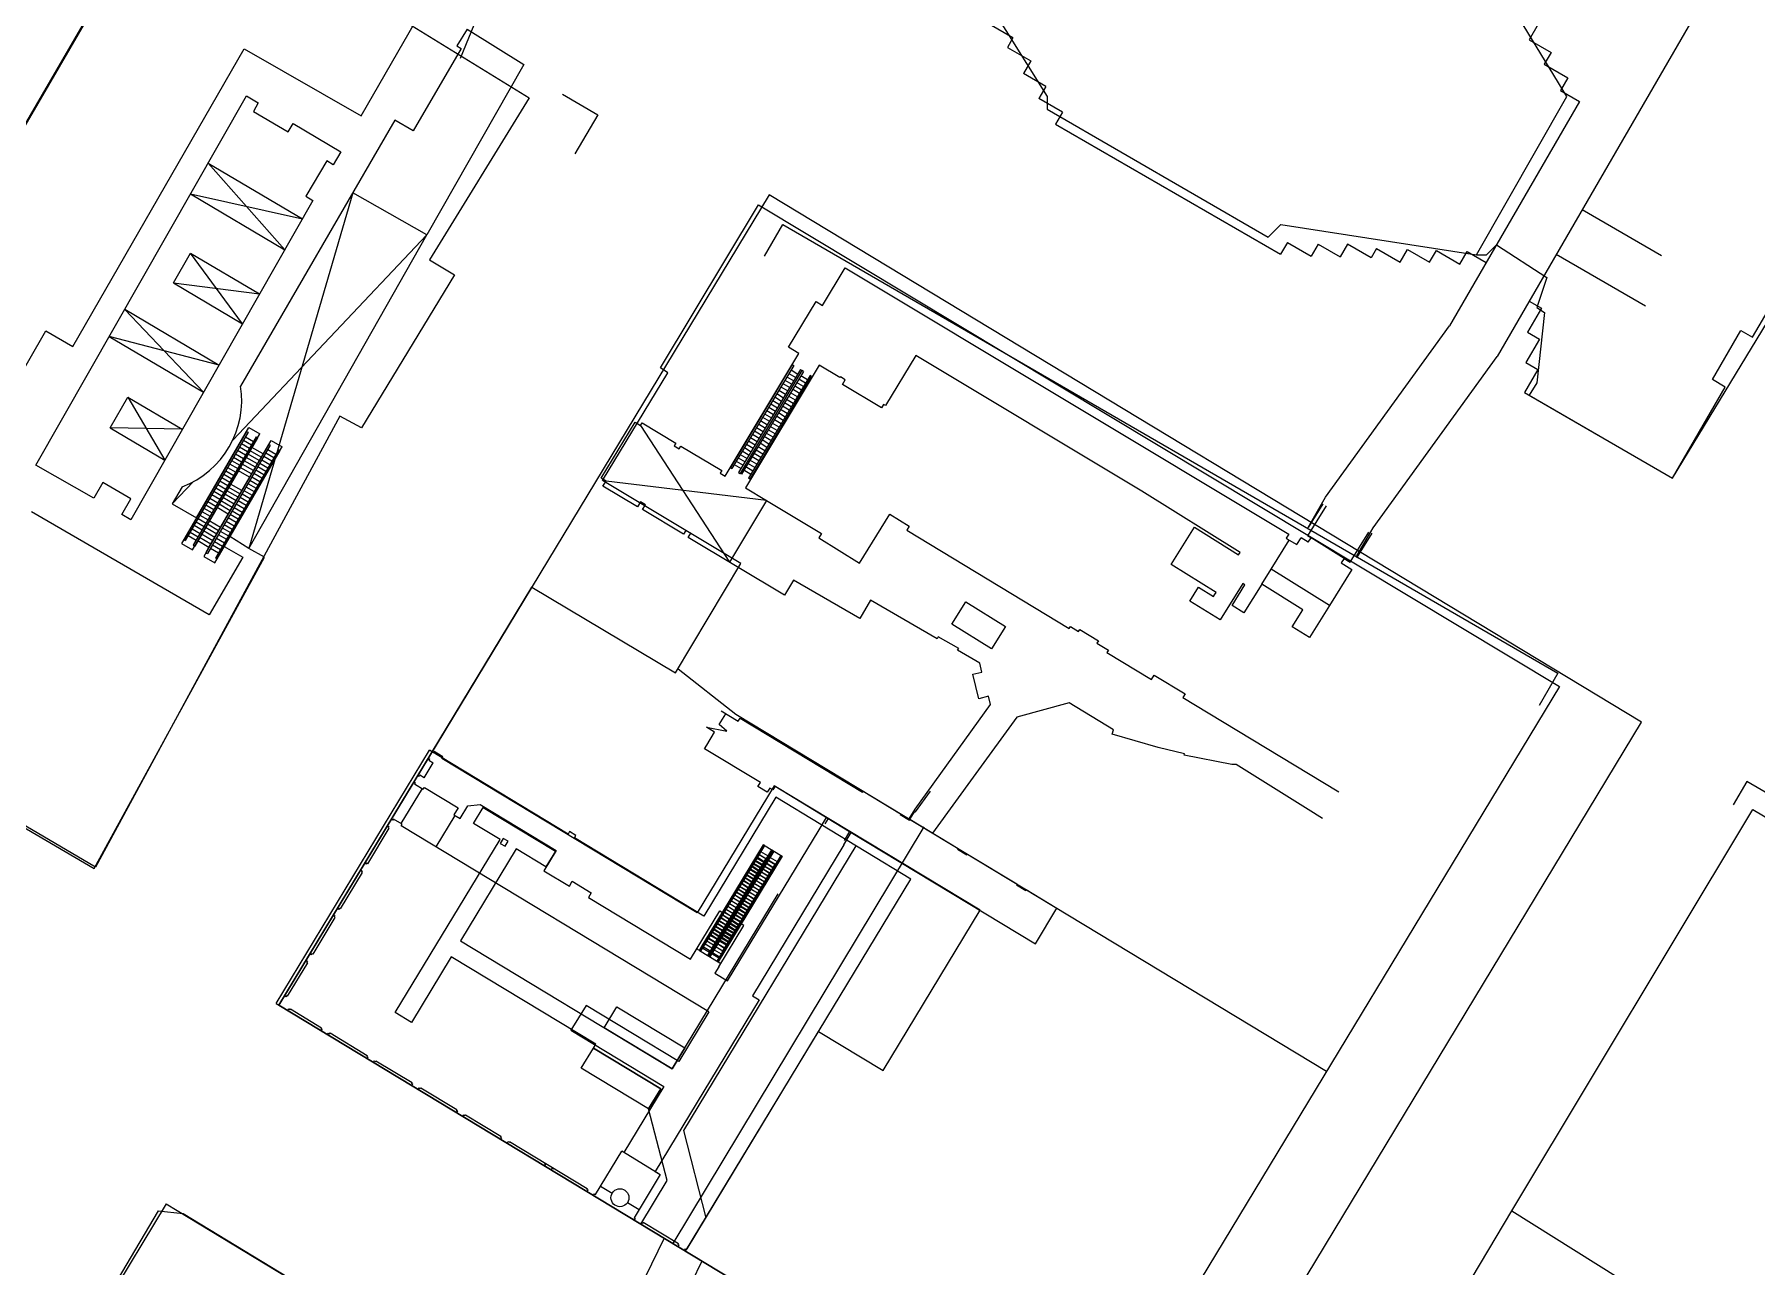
# Model space of a CAD drawing. Header units: inches. Extents: x 2320 to 12644, y -1199 to 8127.
# Drawn here: x 5998 to 6858, y 3570 to 4186 of the extents above; entities that cross this region are included whole.
import ezdxf

# ---------------------------------------------------------------- set-up
doc = ezdxf.new("R2010")
doc.units = ezdxf.units.IN
doc.header["$LTSCALE"] = 32
doc.header["$MEASUREMENT"] = 0
for name, color, linetype in [('Buildings', 1, 'Continuous'), ('Floor Plan', 4, 'Continuous'), ('Underground', 3, 'Continuous')]:
    doc.layers.add(name, color=color, linetype=linetype)

msp = doc.modelspace()

# ---------------------------------------------------------------- linework, layer by layer
at = {"layer": 'Buildings'}
for p, q in [((6071.39, 4274.93), (5981.11, 4119.45)), ((6763.52, 4154.56), (6710.85, 4241.08)), ((6456.32, 4231.04), (6503.97, 4154.56)), ((6178.27, 4195.26), (6245.32, 4153.99)), ((6816.18, 3963.97), (6947.83, 4180.89)), ((6245.32, 4153.99), (6195.52, 4073.06)), ((6503.97, 4154.56), (6503.97, 4148.29)), ((6718.37, 4075.57), (6763.52, 4154.56)), ((6503.97, 4148.29), (6614.31, 4084.34)), ((6310.87, 4019.14), (6359.88, 4100.58)), ((6359.88, 4100.58), (6759.75, 3859.9)), ((6614.31, 4084.34), (6620.57, 4090.61)), ((6620.57, 4090.61), (6718.37, 4075.57)), ((6723.39, 4075.57), (6728.41, 4080.58)), ((6728.41, 4080.58), (6753.48, 4064.28)), ((6195.52, 4073.06), (6208.06, 4065.53)), ((6718.37, 4075.57), (6723.39, 4075.57)), ((6208.06, 4065.53), (6161.66, 3989.05)), ((6753.48, 4064.28), (6748.47, 4049.23)), ((6748.47, 4049.23), (6752.23, 4046.73)), ((6752.23, 4046.73), (6748.47, 4011.62)), ((6028.75, 3769.62), (5602.44, 4020.39)), ((6282.03, 3962.72), (6314.63, 4016.63)), ((6314.63, 4016.63), (6310.87, 4019.14)), ((6748.47, 4011.62), (6744.71, 4005.35)), ((6744.71, 4005.35), (6816.18, 3963.97)), ((6150.84, 3994.92), (6028.75, 3769.62)), ((6161.66, 3989.05), (6150.84, 3994.92)), ((6351, 3921.34), (6282.03, 3962.72)), ((6318.48, 3866.71), (6351, 3921.34)), ((6120.29, 3700.66), (6246.63, 3909.48)), ((6246.63, 3909.48), (6318.48, 3866.71)), ((6319.65, 3868.68), (6348.49, 3846.11)), ((6759.75, 3859.9), (6517.89, 3460.1)), ((6348.49, 3846.11), (6643.46, 3667.66)), ((6735.93, 3597.84), (6856.3, 3798.46)), ((6856.3, 3798.46), (7043.12, 3686.87)), ((6317.15, 3581.56), (6442.53, 3789.68)), ((6517.89, 3460.1), (6120.29, 3700.66)), ((6060.1, 3597.84), (5949.76, 3412.27)), ((6060.1, 3597.84), (6072.64, 3596.59)), ((6072.64, 3596.59), (6458.83, 3362.12)), ((6619.32, 3402.24), (6735.93, 3597.84)), ((6735.93, 3597.84), (6975.31, 3448.43))]:
    msp.add_line(p, q, dxfattribs=at)
at = {"layer": 'Floor Plan'}
for p, q in [((6071.25, 4273.85), (5874.08, 3934.54)), ((6252.57, 4276.47), (6210.88, 4173.57)), ((6865.91, 4261.86), (6728.59, 4024.66)), ((6757.6, 4205.49), (6744.59, 4183.01)), ((6161.48, 4144.92), (6188.6, 4192.1)), ((6214.38, 4188.25), (6209.2, 4179.94)), ((6214.38, 4188.25), (6242.7, 4170.59)), ((6486.86, 4183.9), (6475.05, 4190.74)), ((6209.2, 4179.94), (6211.34, 4178.6)), ((6486.86, 4183.9), (6484.12, 4179.18)), ((6484.12, 4179.18), (6495.86, 4172.38)), ((6744.59, 4183.01), (6755.6, 4176.64)), ((6856.2, 4034.44), (6944.35, 4185.37)), ((6017.54, 4029.7), (6103.05, 4178.5)), ((6103.05, 4178.5), (6161.48, 4144.92)), ((6211.34, 4178.6), (6187.47, 4137.44)), ((6242.7, 4170.59), (6194.21, 4085.48)), ((6495.86, 4172.38), (6492.21, 4166.08)), ((6755.6, 4176.64), (6752.21, 4170.79)), ((6752.21, 4170.79), (6763.95, 4163.99)), ((6503.27, 4159.68), (6492.21, 4166.08)), ((6763.95, 4163.99), (6760.31, 4157.69)), ((5999, 3970.49), (6104.2, 4154.94)), ((6104.2, 4154.94), (6109.99, 4151.51)), ((6261.96, 4155.74), (6279.54, 4145.56)), ((6503.27, 4159.68), (6499.75, 4153.61)), ((6511.61, 4146.74), (6499.75, 4153.61)), ((6760.31, 4157.69), (6769.78, 4152.21)), ((6109.99, 4151.51), (6107.67, 4147.18)), ((6107.67, 4147.18), (6124.99, 4137.03)), ((6279.54, 4145.56), (6268.18, 4125.93)), ((6511.61, 4146.74), (6508.19, 4140.83)), ((6769.78, 4152.21), (6704.85, 4040.05)), ((6178.28, 4142.77), (6101.27, 4009.93)), ((6124.99, 4137.03), (6127.42, 4141.18)), ((6127.42, 4141.18), (6151.26, 4127.05)), ((6187.47, 4137.44), (6178.28, 4142.77)), ((6508.19, 4140.83), (6620.5, 4075.81)), ((6085.05, 4121.35), (6132.11, 4093.46)), ((6085.05, 4121.35), (6123.34, 4078.1)), ((6144.26, 4122.44), (6133.79, 4104.78)), ((6147.42, 4120.56), (6144.26, 4122.44)), ((6151.26, 4127.05), (6147.42, 4120.56)), ((6137.36, 4102.67), (6046.36, 3943.21)), ((6076.28, 4105.99), (6123.34, 4078.1)), ((6076.28, 4105.99), (6132.11, 4093.46)), ((6157.23, 4106.45), (6105.4, 3928.81)), ((6365.23, 4105.51), (6120.29, 3700.66)), ((6133.79, 4104.78), (6137.36, 4102.67)), ((6194.21, 4085.48), (6157.23, 4106.45)), ((6800.82, 3841.97), (6365.23, 4105.51)), ((6810.73, 4075.03), (6771.05, 4098)), ((6097.32, 3983), (6194.21, 4085.48)), ((6105.4, 3928.81), (6194.21, 4085.48)), ((6362.83, 4074.81), (6372.01, 4090.65)), ((6372.01, 4090.65), (6759.04, 3866.6)), ((6067.82, 4061.53), (6076.28, 4076.37)), ((6076.28, 4076.37), (6110.72, 4055.97)), ((6102.25, 4041.13), (6076.28, 4076.37)), ((6623.92, 4081.72), (6620.5, 4075.81)), ((6623.92, 4081.72), (6635.79, 4074.86)), ((6639.3, 4080.93), (6635.79, 4074.86)), ((6639.3, 4080.93), (6650.36, 4074.53)), ((6654, 4080.83), (6650.36, 4074.53)), ((6665.74, 4074.04), (6654, 4080.83)), ((6668.47, 4078.76), (6665.74, 4074.04)), ((6668.47, 4078.76), (6680.28, 4071.93)), ((6680.28, 4071.93), (6683.93, 4078.23)), ((6683.93, 4078.23), (6694.94, 4071.85)), ((6694.94, 4071.85), (6698.32, 4077.7)), ((6698.32, 4077.7), (6710.06, 4070.9)), ((6710.06, 4070.9), (6713.71, 4077.2)), ((6713.71, 4077.2), (6723.19, 4071.72)), ((6391.77, 4050.23), (6403.1, 4069.09)), ((6403.1, 4069.09), (6624.59, 3936)), ((6758.21, 4075.82), (6802.74, 4050.03)), ((6067.82, 4061.53), (6102.25, 4041.13)), ((6067.82, 4061.53), (6110.72, 4055.97)), ((6374.85, 4029.32), (6388.57, 4052.15)), ((6388.57, 4052.15), (6391.77, 4050.23)), ((6744.66, 4052.4), (6750.79, 4048.85)), ((6043.37, 4048.28), (6082.73, 4006.94)), ((6043.41, 4048.35), (6090.46, 4020.48)), ((6750.79, 4048.85), (6743.86, 4036.88)), ((5955.64, 3953.49), (6003.93, 4037.52)), ((6003.93, 4037.52), (6017.54, 4029.7)), ((6035.69, 4034.81), (6082.73, 4006.94)), ((6090.46, 4020.48), (6035.69, 4034.81)), ((6643.02, 3954.46), (6704.85, 4040.05)), ((6749.73, 4033.48), (6742.94, 4021.75)), ((6743.86, 4036.88), (6749.73, 4033.48)), ((6836.14, 4013.17), (6850.4, 4037.79)), ((6850.4, 4037.79), (6856.2, 4034.44)), ((6343.21, 3964.93), (6380.03, 4026.21)), ((6380.03, 4026.21), (6374.85, 4029.32)), ((6438.38, 4025.28), (6423.32, 4000.21)), ((6551.21, 3957.48), (6438.38, 4025.28)), ((6666.76, 3939.07), (6728.59, 4024.66)), ((6376.7, 4020.66), (6345.81, 3969.26)), ((6377.42, 4020.23), (6346.53, 3968.83)), ((6380.82, 4018.19), (6349.93, 3966.79)), ((6381.54, 4017.75), (6350.65, 3966.36)), ((6381.54, 4017.75), (6350.65, 3966.36)), ((6382.26, 4017.32), (6351.37, 3965.92)), ((6390.13, 4020.41), (6353.33, 3959.17)), ((6375.07, 4016.32), (6378.46, 4014.27)), ((6376.08, 4018), (6379.48, 4015.96)), ((6376.7, 4020.66), (6377.42, 4020.23)), ((6380.82, 4018.19), (6381.54, 4017.75)), ((6382.26, 4017.32), (6381.54, 4017.75)), ((6400.48, 4014.19), (6390.13, 4020.41)), ((6748.92, 4018.28), (6742.26, 4006.77)), ((6742.94, 4021.75), (6748.92, 4018.28)), ((6385.66, 4015.28), (6354.77, 3963.88)), ((6386.38, 4014.85), (6355.49, 3963.45)), ((6370, 4007.88), (6373.4, 4005.84)), ((6371.01, 4009.57), (6374.41, 4007.53)), ((6372.03, 4011.26), (6375.42, 4009.22)), ((6373.04, 4012.94), (6376.44, 4010.9)), ((6374.05, 4014.63), (6377.45, 4012.59)), ((6380.26, 4006.31), (6376.87, 4008.35)), ((6381.28, 4007.99), (6377.88, 4010.04)), ((6382.29, 4009.68), (6378.89, 4011.72)), ((6383.3, 4011.37), (6379.91, 4013.41)), ((6384.32, 4013.05), (6380.92, 4015.09)), ((6386.38, 4014.85), (6385.66, 4015.28)), ((6400.74, 4014.62), (6400.48, 4014.19)), ((6403.16, 4013.16), (6400.74, 4014.62)), ((6401.74, 4010.79), (6403.16, 4013.16)), ((6421.26, 3999.06), (6401.74, 4010.79)), ((6816.18, 3963.97), (6842.52, 4009.47)), ((6842.52, 4009.47), (6836.14, 4013.17)), ((6036.15, 3989.09), (6044.94, 4004.5)), ((6044.94, 4004.5), (6072.14, 3988.38)), ((6044.94, 4004.5), (6063.35, 3972.98)), ((6364.93, 3999.45), (6368.33, 3997.41)), ((6365.95, 4001.14), (6369.35, 3999.1)), ((6366.96, 4002.83), (6370.36, 4000.78)), ((6367.97, 4004.51), (6371.37, 4002.47)), ((6368.99, 4006.2), (6372.38, 4004.16)), ((6375.2, 3997.88), (6371.8, 3999.92)), ((6376.21, 3999.56), (6372.81, 4001.6)), ((6377.22, 4001.25), (6373.83, 4003.29)), ((6378.24, 4002.93), (6374.84, 4004.98)), ((6379.25, 4004.62), (6375.85, 4006.66)), ((6422.31, 4000.81), (6421.26, 3999.06)), ((6423.32, 4000.21), (6422.31, 4000.81)), ((6742.26, 4006.77), (6816.18, 3963.97)), ((6281.36, 3963.88), (6298.2, 3991.9)), ((6298.2, 3991.9), (6301, 3990.21)), ((6301, 3990.21), (6301.78, 3991.52)), ((6301, 3990.21), (6345.28, 3921.93)), ((6301.78, 3991.52), (6318.53, 3981.45)), ((6359.87, 3991.02), (6363.27, 3988.98)), ((6360.88, 3992.71), (6364.28, 3990.67)), ((6361.89, 3994.39), (6365.29, 3992.35)), ((6362.91, 3996.08), (6366.31, 3994.04)), ((6363.92, 3997.77), (6367.32, 3995.72)), ((6370.13, 3989.44), (6366.73, 3991.49)), ((6371.14, 3991.13), (6367.75, 3993.17)), ((6372.16, 3992.82), (6368.76, 3994.86)), ((6373.17, 3994.5), (6369.77, 3996.54)), ((6374.18, 3996.19), (6370.79, 3998.23)), ((6036.15, 3989.09), (6063.35, 3972.98)), ((6072.14, 3988.38), (6036.15, 3989.09)), ((6104.22, 3987.31), (6072.82, 3933.17)), ((6104.95, 3986.89), (6073.55, 3932.75)), ((6108.97, 3984.55), (6077.58, 3930.41)), ((6109.7, 3984.13), (6078.31, 3929.99)), ((6079.18, 3944.13), (6105.33, 3989.24)), ((6079.51, 3932.06), (6110.82, 3986.06)), ((6085.12, 3928.81), (6116.43, 3982.81)), ((6090.3, 3937.74), (6116.46, 3982.85)), ((6102.67, 3982.97), (6106.7, 3980.64)), ((6103.66, 3984.67), (6107.69, 3982.34)), ((6104.22, 3987.31), (6104.95, 3986.89)), ((6105.33, 3989.24), (6110.82, 3986.06)), ((6108.97, 3984.55), (6109.7, 3984.13)), ((6116.46, 3982.85), (6121.94, 3979.67)), ((6318.53, 3981.45), (6317.77, 3980.19)), ((6354.8, 3982.59), (6358.2, 3980.55)), ((6355.81, 3984.27), (6359.21, 3982.23)), ((6356.83, 3985.96), (6360.23, 3983.92)), ((6357.84, 3987.65), (6361.24, 3985.61)), ((6358.85, 3989.33), (6362.25, 3987.29)), ((6364.05, 3979.33), (6360.65, 3981.37)), ((6365.06, 3981.01), (6361.67, 3983.05)), ((6366.08, 3982.7), (6362.68, 3984.74)), ((6367.09, 3984.38), (6363.69, 3986.43)), ((6368.1, 3986.07), (6364.71, 3988.11)), ((6369.12, 3987.76), (6365.72, 3989.8)), ((6115.34, 3980.93), (6083.95, 3926.78)), ((6116.07, 3980.5), (6084.67, 3926.36)), ((6120.1, 3978.17), (6088.7, 3924.02)), ((6120.82, 3977.75), (6089.43, 3923.6)), ((6096.75, 3972.76), (6100.78, 3970.43)), ((6097.74, 3974.46), (6101.77, 3972.13)), ((6098.73, 3976.16), (6102.76, 3973.83)), ((6099.71, 3977.87), (6103.74, 3975.53)), ((6100.7, 3979.57), (6104.73, 3977.23)), ((6101.69, 3981.27), (6105.72, 3978.94)), ((6109.62, 3971.06), (6104.01, 3974.31)), ((6110.59, 3972.73), (6104.98, 3975.98)), ((6111.55, 3974.4), (6105.94, 3977.65)), ((6112.52, 3976.06), (6106.91, 3979.32)), ((6111.82, 3973.18), (6115.85, 3970.85)), ((6112.81, 3974.89), (6116.84, 3972.55)), ((6113.8, 3976.59), (6117.83, 3974.25)), ((6114.78, 3978.29), (6118.81, 3975.95)), ((6115.34, 3980.93), (6116.07, 3980.5)), ((6120.1, 3978.17), (6120.82, 3977.75)), ((6120.82, 3977.75), (6121.94, 3979.67)), ((6317.77, 3980.19), (6320.3, 3978.67)), ((6320.3, 3978.67), (6321.1, 3980.02)), ((6321.1, 3980.02), (6341.57, 3967.72)), ((6349.73, 3974.16), (6353.13, 3972.11)), ((6350.75, 3975.84), (6354.15, 3973.8)), ((6351.76, 3977.53), (6355.16, 3975.49)), ((6352.77, 3979.22), (6356.17, 3977.17)), ((6352.77, 3979.22), (6356.17, 3977.17)), ((6353.79, 3980.9), (6357.19, 3978.86)), ((6358.99, 3970.89), (6355.59, 3972.94)), ((6360, 3972.58), (6356.6, 3974.62)), ((6361.01, 3974.27), (6357.61, 3976.31)), ((6361.01, 3974.27), (6357.61, 3976.31)), ((6362.02, 3975.95), (6358.63, 3977.99)), ((6363.04, 3977.64), (6359.64, 3979.68)), ((6027.98, 3953.96), (5999, 3970.49)), ((6091.82, 3964.25), (6095.85, 3961.92)), ((6092.81, 3965.95), (6096.83, 3963.62)), ((6093.79, 3967.65), (6097.82, 3965.32)), ((6094.78, 3969.36), (6098.81, 3967.02)), ((6095.77, 3971.06), (6099.79, 3968.72)), ((6105.75, 3964.39), (6100.14, 3967.64)), ((6106.72, 3966.05), (6101.11, 3969.31)), ((6107.69, 3967.72), (6102.07, 3970.98)), ((6108.65, 3969.39), (6103.04, 3972.64)), ((6106.89, 3964.67), (6110.92, 3962.34)), ((6107.88, 3966.38), (6111.9, 3964.04)), ((6108.86, 3968.08), (6112.89, 3965.74)), ((6109.85, 3969.78), (6113.88, 3967.44)), ((6110.84, 3971.48), (6114.86, 3969.15)), ((6341.57, 3967.72), (6340.78, 3966.4)), ((6340.78, 3966.4), (6343.21, 3964.93)), ((6345.81, 3969.26), (6346.53, 3968.83)), ((6347.71, 3970.78), (6351.11, 3968.74)), ((6348.72, 3972.47), (6352.12, 3970.43)), ((6349.93, 3966.79), (6350.65, 3966.36)), ((6351.37, 3965.92), (6350.65, 3966.36)), ((6355.95, 3965.83), (6352.55, 3967.88)), ((6356.96, 3967.52), (6353.56, 3969.56)), ((6357.97, 3969.21), (6354.57, 3971.25)), ((6032.41, 3961.72), (6027.98, 3953.96)), ((6046.43, 3953.71), (6032.41, 3961.72)), ((6067.15, 3951.1), (6077.67, 3962.22)), ((6072.11, 3959.65), (6067.15, 3951.1)), ((6086.89, 3955.74), (6090.91, 3953.41)), ((6087.87, 3957.44), (6091.9, 3955.11)), ((6088.86, 3959.14), (6092.89, 3956.81)), ((6089.85, 3960.85), (6093.87, 3958.51)), ((6090.83, 3962.55), (6094.86, 3960.21)), ((6098.98, 3952.71), (6093.37, 3955.96)), ((6099.95, 3954.38), (6094.34, 3957.63)), ((6100.91, 3956.05), (6095.3, 3959.3)), ((6101.88, 3957.71), (6096.27, 3960.97)), ((6101.96, 3956.16), (6105.98, 3953.83)), ((6102.94, 3957.87), (6106.97, 3955.53)), ((6103.93, 3959.57), (6107.96, 3957.23)), ((6104.92, 3961.27), (6108.94, 3958.93)), ((6105.9, 3962.97), (6109.93, 3960.64)), ((6283.7, 3962.47), (6281.36, 3963.88)), ((6282.19, 3959.96), (6283.7, 3962.47)), ((6299.46, 3949.59), (6282.19, 3959.96)), ((6363.86, 3952.84), (6283.7, 3962.47)), ((6353.33, 3959.17), (6363.86, 3952.84)), ((6355.49, 3963.45), (6354.77, 3963.88)), ((6600.31, 3926.87), (6551.21, 3957.48)), ((6085.62, 3895.6), (5996.76, 3947.13)), ((6041.9, 3945.76), (6046.43, 3953.71)), ((6067.15, 3951.1), (6079.18, 3944.13)), ((6081.95, 3947.23), (6085.98, 3944.9)), ((6082.94, 3948.93), (6086.97, 3946.6)), ((6083.92, 3950.63), (6087.95, 3948.3)), ((6084.91, 3952.34), (6088.94, 3950)), ((6085.9, 3954.04), (6089.93, 3951.7)), ((6095.11, 3946.04), (6089.5, 3949.29)), ((6096.08, 3947.7), (6090.47, 3950.96)), ((6097.05, 3949.37), (6091.43, 3952.63)), ((6098.01, 3951.04), (6092.4, 3954.29)), ((6097.02, 3947.65), (6101.05, 3945.32)), ((6098.01, 3949.36), (6102.04, 3947.02)), ((6098.99, 3951.06), (6103.02, 3948.72)), ((6099.98, 3952.76), (6104.01, 3950.42)), ((6100.97, 3954.46), (6105, 3952.13)), ((6300.96, 3952.09), (6299.46, 3949.59)), ((6303.34, 3950.66), (6300.96, 3952.09)), ((6301.9, 3948.26), (6303.34, 3950.66)), ((6322.45, 3935.91), (6301.9, 3948.26)), ((6363.86, 3952.84), (6345.28, 3921.93)), ((6643.36, 3950.21), (6634.01, 3935.22)), ((6634.22, 3939.26), (6643.02, 3954.46)), ((6641.66, 3951.17), (6634.32, 3939.38)), ((6046.36, 3943.21), (6041.9, 3945.76)), ((6079.18, 3944.13), (6071.73, 3931.28)), ((6077.02, 3938.72), (6081.05, 3936.39)), ((6078, 3940.42), (6082.03, 3938.09)), ((6078.99, 3942.12), (6083.02, 3939.79)), ((6079.98, 3943.83), (6084.01, 3941.49)), ((6080.96, 3945.53), (6084.99, 3943.19)), ((6089.31, 3936.03), (6083.7, 3939.28)), ((6090.27, 3937.69), (6084.66, 3940.95)), ((6091.24, 3939.36), (6085.63, 3942.62)), ((6092.09, 3939.14), (6096.12, 3936.81)), ((6093.07, 3940.85), (6097.1, 3938.51)), ((6094.06, 3942.55), (6098.09, 3940.21)), ((6095.05, 3944.25), (6099.08, 3941.91)), ((6096.03, 3945.95), (6100.06, 3943.62)), ((6565.9, 3920.86), (6577.48, 3939.44)), ((6577.48, 3939.44), (6599.56, 3925.67)), ((6658.68, 3925.1), (6666.76, 3939.07)), ((6071.73, 3931.28), (6077.21, 3928.1)), ((6072.82, 3933.17), (6073.55, 3932.75)), ((6075.04, 3935.32), (6079.07, 3932.98)), ((6076.03, 3937.02), (6080.06, 3934.68)), ((6077.21, 3928.1), (6079.51, 3932.06)), ((6077.58, 3930.41), (6078.31, 3929.99)), ((6085.44, 3929.35), (6079.83, 3932.61)), ((6086.41, 3931.02), (6080.79, 3934.28)), ((6087.37, 3932.69), (6081.76, 3935.94)), ((6088.34, 3934.36), (6082.73, 3937.61)), ((6090.3, 3937.74), (6082.85, 3924.89)), ((6087.15, 3930.63), (6091.18, 3928.3)), ((6088.14, 3932.34), (6092.17, 3930)), ((6089.13, 3934.04), (6093.15, 3931.7)), ((6090.11, 3935.74), (6094.14, 3933.4)), ((6091.1, 3937.44), (6095.13, 3935.11)), ((6093.03, 3929.82), (6102.33, 3924.43)), ((6093.71, 3929.43), (6093.03, 3929.82)), ((6105.4, 3928.81), (6095.89, 3934.74)), ((6323.62, 3937.86), (6322.45, 3935.91)), ((6326.04, 3936.4), (6323.62, 3937.86)), ((6324.76, 3934.26), (6326.04, 3936.4)), ((6615.84, 3918.56), (6624.88, 3933.06)), ((6624.59, 3936), (6623.36, 3933.96)), ((6623.36, 3933.96), (6624.86, 3933.02)), ((6624.88, 3933.06), (6628.6, 3930.74)), ((6628.6, 3930.74), (6630.74, 3934.16)), ((6634.36, 3931.9), (6630.74, 3934.16)), ((6634.01, 3935.22), (6635.75, 3934.14)), ((6634.36, 3931.9), (6635.75, 3934.14)), ((6652.22, 3923.87), (6635.75, 3934.14)), ((6655.3, 3921.94), (6664.65, 3936.94)), ((6666.13, 3936.43), (6658.5, 3924.19)), ((6028.1, 3768.95), (6113.18, 3924.56)), ((6082.85, 3924.89), (6088.33, 3921.71)), ((6083.95, 3926.78), (6084.67, 3926.36)), ((6102.33, 3924.43), (6085.62, 3895.6)), ((6086.17, 3928.93), (6090.19, 3926.6)), ((6088.33, 3921.71), (6090.63, 3925.68)), ((6088.7, 3924.02), (6089.43, 3923.6)), ((6113.18, 3924.56), (6105.4, 3928.81)), ((6599.56, 3925.67), (6600.31, 3926.87)), ((6652.22, 3923.87), (6650.83, 3921.63)), ((6650.83, 3921.63), (6656.18, 3918.3)), ((6652.22, 3923.87), (6655.3, 3921.94)), ((6588.31, 3906.89), (6565.9, 3920.86)), ((6611.1, 3910.96), (6615.84, 3918.56)), ((6645, 3900.37), (6615.84, 3918.56)), ((6656.18, 3918.3), (6645, 3900.37)), ((6575.28, 3902.56), (6579.62, 3909.53)), ((6579.62, 3909.53), (6587.06, 3904.89)), ((6587.06, 3904.89), (6587.56, 3905.69)), ((6587.56, 3905.69), (6588.31, 3906.89)), ((6601.62, 3911.27), (6590.33, 3893.17)), ((6596.27, 3900.37), (6602.66, 3910.62)), ((6602.66, 3910.62), (6601.62, 3911.27)), ((6611.1, 3910.96), (6602.19, 3896.67)), ((6631.62, 3898.17), (6611.1, 3910.96)), ((6590.33, 3893.17), (6575.28, 3902.56)), ((6602.19, 3896.67), (6596.27, 3900.37)), ((6626.33, 3889.7), (6631.62, 3898.17)), ((6645, 3900.37), (6634.98, 3884.3)), ((6634.98, 3884.3), (6626.33, 3889.7)), ((6759.04, 3866.6), (6749.66, 3850.4)), ((6555.88, 3437.12), (6800.82, 3841.97)), ((5915.7, 3834.97), (6028.1, 3768.95)), ((6118.99, 3701.45), (6195.57, 3828.02)), ((6264.75, 3786.17), (6195.57, 3828.02)), ((6853.26, 3812.41), (6846.51, 3800.75)), ((6877.69, 3798.27), (6853.26, 3812.41)), ((6368.43, 3804.53), (6332.51, 3745.17)), ((6435.94, 3763.69), (6368.43, 3804.53)), ((6411.79, 3807.02), (6412.14, 3807.6)), ((6217.58, 3791.48), (6222.4, 3799.45)), ((6222.4, 3799.45), (6258.43, 3777.65)), ((6230.81, 3783.47), (6217.58, 3791.48)), ((6265.47, 3787.35), (6264.75, 3786.17)), ((6268.69, 3785.41), (6265.47, 3787.35)), ((6267.97, 3784.22), (6268.69, 3785.41)), ((6332.51, 3745.17), (6267.97, 3784.22)), ((6178.47, 3696.98), (6230.81, 3783.47)), ((6238.83, 3778.84), (6210.99, 3732.82)), ((6253.71, 3769.85), (6238.83, 3778.84)), ((6258.43, 3777.65), (6253.71, 3769.85)), ((6408.5, 3780.29), (6322.46, 3638.07)), ((6359.63, 3776.35), (6332.95, 3732.26)), ((6360.23, 3775.99), (6333.56, 3731.9)), ((6359.63, 3776.35), (6360.23, 3775.99)), ((6364.19, 3773.59), (6335.81, 3726.68)), ((6363.58, 3773.96), (6336.91, 3729.87)), ((6364.19, 3773.59), (6337.51, 3729.5)), ((6364.79, 3773.23), (6338.12, 3729.14)), ((6368.15, 3771.2), (6341.47, 3727.11)), ((6342.07, 3726.74), (6368.75, 3770.83)), ((6354.82, 3767.04), (6358.17, 3765.01)), ((6355.68, 3768.46), (6359.03, 3766.43)), ((6356.53, 3769.87), (6359.88, 3767.84)), ((6357.39, 3771.29), (6360.74, 3769.26)), ((6358.25, 3772.7), (6361.6, 3770.67)), ((6359.1, 3774.12), (6362.45, 3772.09)), ((6364.44, 3765.08), (6361.09, 3767.11)), ((6365.3, 3766.5), (6361.95, 3768.53)), ((6366.16, 3767.92), (6362.81, 3769.94)), ((6363.58, 3773.96), (6364.79, 3773.23)), ((6367.01, 3769.33), (6363.66, 3771.36)), ((6368.15, 3771.2), (6368.75, 3770.83)), ((6323.44, 3577.75), (6435.94, 3763.69)), ((6349.68, 3758.55), (6353.03, 3756.52)), ((6350.54, 3759.96), (6353.89, 3757.94)), ((6351.4, 3761.38), (6354.75, 3759.35)), ((6352.25, 3762.79), (6355.6, 3760.77)), ((6353.11, 3764.21), (6356.46, 3762.18)), ((6353.97, 3765.62), (6357.32, 3763.6)), ((6359.31, 3756.59), (6355.96, 3758.62)), ((6360.16, 3758.01), (6356.81, 3760.03)), ((6361.02, 3759.42), (6357.67, 3761.45)), ((6361.88, 3760.84), (6358.53, 3762.87)), ((6362.73, 3762.25), (6359.38, 3764.28)), ((6363.59, 3763.67), (6360.24, 3765.7)), ((6316.72, 3668.85), (6369.61, 3756.26)), ((6344.54, 3750.05), (6347.89, 3748.03)), ((6345.4, 3751.47), (6348.75, 3749.44)), ((6346.26, 3752.89), (6349.61, 3750.86)), ((6347.11, 3754.3), (6350.46, 3752.27)), ((6347.97, 3755.72), (6351.32, 3753.69)), ((6348.83, 3757.13), (6352.18, 3755.1)), ((6354.17, 3748.1), (6350.82, 3750.13)), ((6355.02, 3749.51), (6351.67, 3751.54)), ((6355.88, 3750.93), (6352.53, 3752.96)), ((6356.74, 3752.35), (6353.39, 3754.37)), ((6357.59, 3753.76), (6354.24, 3755.79)), ((6358.45, 3755.18), (6355.1, 3757.2)), ((6339.41, 3741.56), (6342.76, 3739.53)), ((6340.26, 3742.98), (6343.61, 3740.95)), ((6341.12, 3744.39), (6344.47, 3742.37)), ((6341.98, 3745.81), (6345.33, 3743.78)), ((6342.83, 3747.22), (6346.18, 3745.2)), ((6343.69, 3748.64), (6347.04, 3746.61)), ((6349.03, 3739.61), (6345.68, 3741.63)), ((6349.89, 3741.02), (6346.54, 3743.05)), ((6350.74, 3742.44), (6347.39, 3744.46)), ((6351.6, 3743.85), (6348.25, 3745.88)), ((6352.46, 3745.27), (6349.1, 3747.3)), ((6353.31, 3746.68), (6349.96, 3748.71)), ((6210.99, 3732.82), (6316.72, 3668.85)), ((6332.95, 3732.26), (6333.56, 3731.9)), ((6334.85, 3734.03), (6338.2, 3732.01)), ((6335.98, 3735.9), (6339.33, 3733.87)), ((6336.84, 3737.31), (6340.19, 3735.29)), ((6337.69, 3738.73), (6341.04, 3736.7)), ((6338.55, 3740.15), (6341.9, 3738.12)), ((6343.89, 3731.11), (6340.54, 3733.14)), ((6344.75, 3732.53), (6341.4, 3734.56)), ((6345.6, 3733.94), (6342.25, 3735.97)), ((6346.46, 3735.36), (6343.11, 3737.39)), ((6347.32, 3736.78), (6343.97, 3738.8)), ((6348.17, 3738.19), (6344.82, 3740.22)), ((6206.44, 3724.79), (6186.63, 3692.04)), ((6278.55, 3681.16), (6206.44, 3724.79)), ((6336.91, 3729.87), (6338.12, 3729.14)), ((6342.76, 3729.25), (6339.41, 3731.28)), ((6341.47, 3727.11), (6342.07, 3726.74)), ((6118.99, 3701.45), (6323.44, 3577.75)), ((6120.29, 3700.66), (6555.88, 3437.12)), ((6186.63, 3692.04), (6178.47, 3696.98)), ((6277.4, 3679.26), (6278.55, 3681.16)), ((6311.07, 3658.89), (6277.4, 3679.26)), ((6304.98, 3648.81), (6311.07, 3658.89)), ((6314.22, 3613.05), (6304.98, 3648.81)), ((6322.46, 3638.07), (6333.53, 3594.43)), ((6301.05, 3591.29), (6314.22, 3613.05)), ((6064.03, 3601.36), (5867.97, 3277.31)), ((6064.03, 3601.36), (6460.92, 3361.24)), ((6312.76, 3584.21), (6261.94, 3480.57)), ((6331.59, 3572.82), (6281.44, 3470.54))]:
    msp.add_line(p, q, dxfattribs=at)
for points in [[(6359.63, 3776.35), (6368.75, 3770.83), (6340.37, 3723.93), (6331.25, 3729.44)], [(6316.72, 3668.85), (6282.8, 3689.37), (6289.12, 3699.82), (6323.04, 3679.3)], [(6277.4, 3679.26), (6311.07, 3658.89), (6304.98, 3648.81), (6271.31, 3669.19)]]:
    msp.add_lwpolyline(points, close=True, dxfattribs=at)
msp.add_arc((6055.47, 4002.89), 46.33, 291.04364, 8.74567, dxfattribs=at)
at = {"layer": 'Underground'}
for p, q in [((6363.86, 3952.84), (6391.34, 3936.33)), ((6410.25, 3921.48), (6425.49, 3945.93)), ((6425.49, 3945.93), (6435.06, 3939.96)), ((6435.06, 3939.96), (6433.87, 3938.05)), ((6372.77, 3905.42), (6324.76, 3934.26)), ((6391.34, 3936.33), (6390, 3934.11)), ((6390, 3934.11), (6410.25, 3921.48)), ((6433.87, 3938.05), (6514.97, 3888.93)), ((6377.33, 3913.01), (6372.77, 3905.42)), ((6410.45, 3893.87), (6377.33, 3913.01)), ((6415.74, 3903.02), (6410.45, 3893.87)), ((6449.07, 3883.75), (6415.74, 3903.02)), ((6514.97, 3888.93), (6515.55, 3889.88)), ((6515.55, 3889.88), (6519.65, 3887.4)), ((6519.65, 3887.4), (6520.24, 3888.36)), ((6520.24, 3888.36), (6529.53, 3882.73)), ((6449.63, 3884.71), (6449.07, 3883.75)), ((6459.8, 3878.84), (6449.63, 3884.71)), ((6459.28, 3877.95), (6459.8, 3878.84)), ((6529.53, 3882.73), (6528.81, 3881.54)), ((6528.81, 3881.54), (6534.56, 3878.06)), ((6470.31, 3871.57), (6459.28, 3877.95)), ((6471.41, 3867.1), (6470.31, 3871.57)), ((6534.56, 3878.06), (6533.84, 3876.87)), ((6533.84, 3876.87), (6556.12, 3863.37)), ((6466.81, 3865.98), (6471.41, 3867.1)), ((6469.81, 3853.78), (6466.81, 3865.98)), ((6556.12, 3863.37), (6557.47, 3865.61)), ((6557.47, 3865.61), (6572.94, 3856.24)), ((6474.72, 3854.98), (6469.81, 3853.78)), ((6475.72, 3850.94), (6474.72, 3854.98)), ((6572.94, 3856.24), (6571.79, 3854.34)), ((6571.79, 3854.34), (6584.4, 3846.7)), ((6340.25, 3840.95), (6343.48, 3846.29)), ((6341.17, 3847.69), (6349.77, 3842.49)), ((6349.77, 3842.49), (6350.68, 3843.99)), ((6350.68, 3843.99), (6411.79, 3807.02)), ((6438.07, 3798.54), (6475.72, 3850.94)), ((6488.77, 3844.49), (6468.36, 3816.36)), ((6514.93, 3851.7), (6488.77, 3844.49)), ((6537.06, 3838.24), (6514.93, 3851.7)), ((6584.4, 3846.7), (6649.54, 3807.25)), ((6337.94, 3837.13), (6333.92, 3839.56)), ((6333.92, 3839.56), (6343.95, 3837.57)), ((6334.01, 3830.63), (6337.94, 3837.13)), ((6343.95, 3837.57), (6340.25, 3840.95)), ((6536.42, 3835.99), (6537.06, 3838.24)), ((6559.35, 3829.38), (6536.42, 3835.99)), ((6196.82, 3827.25), (6194.88, 3824.04)), ((6197.59, 3826.78), (6196.82, 3827.25)), ((6197.92, 3827.34), (6197.59, 3826.78)), ((6202.24, 3824.73), (6197.92, 3827.34)), ((6332.9, 3828.81), (6334.01, 3830.63)), ((6360.76, 3811.95), (6332.9, 3828.81)), ((6572.51, 3826.27), (6559.35, 3829.38)), ((6192.94, 3814.23), (6197.45, 3821.69)), ((6194.88, 3824.04), (6195.65, 3823.58)), ((6195.65, 3823.58), (6195.29, 3822.99)), ((6195.29, 3822.99), (6197.45, 3821.69)), ((6201.71, 3823.85), (6202.24, 3824.73)), ((6329.17, 3746.74), (6201.71, 3823.85)), ((6572.38, 3825.59), (6572.51, 3826.27)), ((6596.24, 3820.92), (6572.38, 3825.59)), ((6598.37, 3820.86), (6596.24, 3820.92)), ((6634.26, 3798.48), (6598.37, 3820.86)), ((6189.68, 3815.44), (6187.74, 3812.24)), ((6187.74, 3812.24), (6188.51, 3811.78)), ((6188.51, 3811.78), (6188.15, 3811.19)), ((6188.15, 3811.19), (6188.55, 3810.95)), ((6188.55, 3810.95), (6192.47, 3808.58)), ((6190.44, 3814.98), (6189.68, 3815.44)), ((6190.78, 3815.54), (6190.44, 3814.98)), ((6192.94, 3814.23), (6190.78, 3815.54)), ((6192.47, 3808.58), (6192.99, 3809.44)), ((6192.99, 3809.44), (6209.86, 3799.23)), ((6367.63, 3810.3), (6329.17, 3746.74)), ((6359.5, 3809.88), (6360.76, 3811.95)), ((6364.2, 3807.03), (6359.5, 3809.88)), ((6368.09, 3810.02), (6366.98, 3808.19)), ((6470.51, 3748.05), (6367.63, 3810.3)), ((6368.09, 3810.02), (6394.68, 3793.93)), ((6468.36, 3816.36), (6446.79, 3786.64)), ((6191.85, 3808.95), (6181.24, 3791.42)), ((6214.69, 3800.22), (6220.9, 3800.93)), ((6220.9, 3800.93), (6258.85, 3777.98)), ((6365.46, 3809.11), (6364.2, 3807.03)), ((6366.98, 3808.19), (6365.46, 3809.11)), ((6412.14, 3807.6), (6430.79, 3796.32)), ((6438.26, 3797.2), (6445.68, 3807.51)), ((6176.44, 3793.56), (6174.5, 3790.36)), ((6177.2, 3793.1), (6176.44, 3793.56)), ((6177.54, 3793.65), (6177.2, 3793.1)), ((6181.86, 3791.04), (6177.54, 3793.65)), ((6208.28, 3795.39), (6198.79, 3779.7)), ((6209.86, 3799.23), (6207.73, 3795.72)), ((6207.73, 3795.72), (6210.83, 3793.84)), ((6210.83, 3793.84), (6214.69, 3800.22)), ((6390.11, 3788.32), (6393.81, 3794.45)), ((6394.68, 3793.93), (6393.03, 3791.21)), ((6394.68, 3793.93), (6405.33, 3787.48)), ((6430.79, 3796.32), (6430.55, 3795.94)), ((6430.55, 3795.94), (6435.21, 3793.12)), ((6435.13, 3793.69), (6438.07, 3798.54)), ((6435.21, 3793.12), (6435.44, 3793.51)), ((6435.44, 3793.51), (6437.83, 3797.46)), ((6435.44, 3793.51), (6459.49, 3778.96)), ((6437.83, 3797.46), (6438.26, 3797.2)), ((6641.49, 3793.97), (6634.26, 3798.48)), ((6175.31, 3789.07), (6164.59, 3771.35)), ((6174.5, 3790.36), (6175.27, 3789.89)), ((6175.27, 3789.89), (6174.91, 3789.31)), ((6174.91, 3789.31), (6175.31, 3789.07)), ((6181.38, 3790.24), (6181.86, 3791.04)), ((6335.02, 3697.28), (6181.38, 3790.24)), ((6344.39, 3712.76), (6390.11, 3788.32)), ((6402.49, 3780.83), (6406.19, 3786.96)), ((6405.33, 3787.48), (6402.56, 3782.89)), ((6405.33, 3787.48), (6498.08, 3731.37)), ((6258.85, 3777.98), (6252.69, 3767.8)), ((6362.3, 3780.77), (6330.34, 3727.93)), ((6362.92, 3780.39), (6330.95, 3727.56)), ((6366.33, 3778.33), (6334.36, 3725.5)), ((6366.94, 3777.96), (6334.98, 3725.13)), ((6366.94, 3777.96), (6334.98, 3725.13)), ((6366.94, 3777.96), (6334.98, 3725.13)), ((6366.94, 3777.96), (6334.98, 3725.13)), ((6367.56, 3777.59), (6335.59, 3724.75)), ((6370.97, 3775.52), (6339, 3722.69)), ((6371.58, 3775.15), (6339.62, 3722.32)), ((6341.85, 3746.96), (6362.3, 3780.77)), ((6341.85, 3746.96), (6362.3, 3780.77)), ((6351.13, 3741.35), (6371.58, 3775.15)), ((6402.49, 3780.83), (6356.77, 3705.27)), ((6363.57, 3773.77), (6360.16, 3775.83)), ((6364.44, 3775.21), (6361.03, 3777.27)), ((6362.3, 3780.77), (6371.58, 3775.15)), ((6362.92, 3780.39), (6362.3, 3780.77)), ((6366.94, 3777.96), (6366.33, 3778.33)), ((6366.94, 3777.96), (6367.56, 3777.59)), ((6370.97, 3775.52), (6371.58, 3775.15)), ((6459.49, 3778.96), (6459.26, 3778.57)), ((6459.26, 3778.57), (6463.91, 3775.75)), ((6463.91, 3775.75), (6464.15, 3776.14)), ((6464.15, 3776.14), (6488.85, 3761.2)), ((6161.96, 3767), (6150.94, 3748.78)), ((6163.09, 3771.49), (6161.15, 3768.29)), ((6161.15, 3768.29), (6161.92, 3767.83)), ((6161.92, 3767.83), (6161.56, 3767.24)), ((6161.56, 3767.24), (6161.96, 3767)), ((6163.85, 3771.03), (6163.09, 3771.49)), ((6164.19, 3771.59), (6163.85, 3771.03)), ((6164.59, 3771.35), (6164.19, 3771.59)), ((6252.69, 3767.8), (6265.39, 3760.11)), ((6358.34, 3765.13), (6354.93, 3767.19)), ((6359.21, 3766.57), (6355.8, 3768.63)), ((6360.08, 3768.01), (6356.67, 3770.07)), ((6360.95, 3769.45), (6357.54, 3771.51)), ((6361.82, 3770.89), (6358.41, 3772.95)), ((6362.69, 3772.33), (6359.29, 3774.39)), ((6361.31, 3767.26), (6364.72, 3765.2)), ((6362.18, 3768.7), (6365.59, 3766.64)), ((6363.05, 3770.14), (6366.46, 3768.08)), ((6363.93, 3771.58), (6367.34, 3769.52)), ((6364.8, 3773.02), (6368.21, 3770.96)), ((6365.67, 3774.46), (6369.08, 3772.4)), ((6265.39, 3760.11), (6266.87, 3762.56)), ((6266.87, 3762.56), (6276.35, 3756.82)), ((6353.11, 3756.48), (6349.7, 3758.55)), ((6353.98, 3757.92), (6350.57, 3759.99)), ((6354.85, 3759.36), (6351.44, 3761.43)), ((6355.72, 3760.8), (6352.31, 3762.87)), ((6356.59, 3762.25), (6353.18, 3764.31)), ((6357.47, 3763.69), (6354.06, 3765.75)), ((6356.08, 3758.62), (6359.49, 3756.56)), ((6356.95, 3760.06), (6360.36, 3758)), ((6357.83, 3761.5), (6361.23, 3759.44)), ((6358.7, 3762.94), (6362.11, 3760.88)), ((6359.57, 3764.38), (6362.98, 3762.32)), ((6360.44, 3765.82), (6363.85, 3763.76)), ((6488.85, 3761.2), (6488.61, 3760.81)), ((6488.61, 3760.81), (6493.27, 3757.99)), ((6493.27, 3757.99), (6493.5, 3758.38)), ((6493.5, 3758.38), (6508.82, 3749.12)), ((6276.35, 3756.82), (6274.94, 3754.5)), ((6274.94, 3754.5), (6325.87, 3723.69)), ((6347.88, 3747.84), (6344.47, 3749.9)), ((6348.75, 3749.28), (6345.34, 3751.34)), ((6349.62, 3750.72), (6346.21, 3752.78)), ((6350.49, 3752.16), (6347.08, 3754.22)), ((6351.37, 3753.6), (6347.96, 3755.67)), ((6352.24, 3755.04), (6348.83, 3757.11)), ((6350.85, 3749.98), (6354.26, 3747.91)), ((6351.72, 3751.42), (6355.13, 3749.35)), ((6352.6, 3752.86), (6356.01, 3750.79)), ((6353.47, 3754.3), (6356.88, 3752.24)), ((6354.34, 3755.74), (6357.75, 3753.68)), ((6355.21, 3757.18), (6358.62, 3755.12)), ((6498.08, 3731.37), (6508.82, 3749.12)), ((6148.31, 3744.44), (6137.24, 3726.14)), ((6149.44, 3748.93), (6147.5, 3745.72)), ((6147.5, 3745.72), (6148.26, 3745.26)), ((6148.26, 3745.26), (6147.91, 3744.68)), ((6147.91, 3744.68), (6148.31, 3744.44)), ((6150.2, 3748.47), (6149.44, 3748.93)), ((6150.54, 3749.02), (6150.2, 3748.47)), ((6150.94, 3748.78), (6150.54, 3749.02)), ((6325.87, 3723.69), (6340.46, 3747.8)), ((6341.85, 3746.96), (6330.34, 3727.93)), ((6330.34, 3727.93), (6341.85, 3746.96)), ((6342.65, 3739.2), (6339.24, 3741.26)), ((6339.62, 3722.32), (6351.13, 3741.35)), ((6343.52, 3740.64), (6340.11, 3742.7)), ((6340.46, 3747.8), (6341.85, 3746.96)), ((6344.39, 3742.08), (6340.98, 3744.14)), ((6345.26, 3743.52), (6341.86, 3745.58)), ((6346.14, 3744.96), (6342.73, 3747.02)), ((6347.01, 3746.4), (6343.6, 3748.46)), ((6345.62, 3741.33), (6349.03, 3739.27)), ((6346.5, 3742.77), (6349.91, 3740.71)), ((6347.37, 3744.21), (6350.78, 3742.15)), ((6348.24, 3745.66), (6351.65, 3743.59)), ((6349.11, 3747.1), (6352.52, 3745.03)), ((6349.98, 3748.54), (6353.39, 3746.47)), ((6352.52, 3740.5), (6351.13, 3741.35)), ((6422.09, 3668.01), (6470.51, 3748.05)), ((6337.42, 3730.56), (6334.01, 3732.62)), ((6338.29, 3732), (6334.88, 3734.06)), ((6339.16, 3733.44), (6335.75, 3735.5)), ((6340.04, 3734.88), (6336.63, 3736.94)), ((6340.91, 3736.32), (6337.5, 3738.38)), ((6341.78, 3737.76), (6338.37, 3739.82)), ((6340.03, 3719.86), (6352.52, 3740.5)), ((6340.4, 3732.69), (6343.8, 3730.63)), ((6341.27, 3734.13), (6344.68, 3732.07)), ((6342.14, 3735.57), (6345.55, 3733.51)), ((6343.01, 3737.01), (6346.42, 3734.95)), ((6343.88, 3738.45), (6347.29, 3736.39)), ((6344.75, 3739.89), (6348.16, 3737.83)), ((6135.74, 3726.29), (6133.8, 3723.09)), ((6136.51, 3725.83), (6135.74, 3726.29)), ((6136.84, 3726.39), (6136.51, 3725.83)), ((6137.24, 3726.14), (6136.84, 3726.39)), ((6330.34, 3727.93), (6328.94, 3728.78)), ((6330.34, 3727.93), (6339.62, 3722.32)), ((6330.95, 3727.56), (6330.34, 3727.93)), ((6335.68, 3727.67), (6332.27, 3729.74)), ((6336.55, 3729.12), (6333.14, 3731.18)), ((6334.98, 3725.13), (6334.36, 3725.5)), ((6334.98, 3725.13), (6335.59, 3724.75)), ((6336.91, 3726.93), (6340.32, 3724.87)), ((6337.78, 3728.37), (6341.19, 3726.31)), ((6338.65, 3729.81), (6342.06, 3727.75)), ((6339.52, 3731.25), (6342.93, 3729.19)), ((6134.61, 3721.8), (6124.53, 3705.13)), ((6133.8, 3723.09), (6134.57, 3722.62)), ((6134.57, 3722.62), (6134.21, 3722.04)), ((6134.21, 3722.04), (6134.61, 3721.8)), ((6340.03, 3719.86), (6338.05, 3716.59)), ((6338.05, 3716.59), (6344.39, 3712.76)), ((6339, 3722.69), (6339.62, 3722.32)), ((6339.62, 3722.32), (6341.01, 3721.48)), ((6123.02, 3705.28), (6120.27, 3700.72)), ((6120.27, 3700.72), (6124.8, 3697.98)), ((6123.79, 3704.81), (6123.02, 3705.28)), ((6124.13, 3705.37), (6123.79, 3704.81)), ((6124.11, 3705.34), (6123.79, 3704.81)), ((6124.53, 3705.13), (6124.13, 3705.37)), ((6124.8, 3697.98), (6125.26, 3698.75)), ((6125.26, 3698.75), (6125.84, 3698.4)), ((6125.84, 3698.4), (6126.08, 3698.79)), ((6126.08, 3698.79), (6141.57, 3689.42)), ((6273.74, 3700.55), (6266.21, 3688.1)), ((6320.05, 3672.53), (6273.74, 3700.55)), ((6360.1, 3703.25), (6308.24, 3617.52)), ((6356.77, 3705.27), (6360.1, 3703.25)), ((6141.57, 3689.42), (6141.33, 3689.03)), ((6141.57, 3689.42), (6141.33, 3689.03)), ((6141.33, 3689.03), (6141.73, 3688.79)), ((6141.33, 3689.03), (6141.88, 3688.69)), ((6335.02, 3697.28), (6320.05, 3672.53)), ((6141.88, 3688.69), (6141.42, 3687.92)), ((6141.42, 3687.92), (6144.63, 3685.99)), ((6144.63, 3685.99), (6145.09, 3686.75)), ((6145.09, 3686.75), (6145.67, 3686.4)), ((6145.67, 3686.4), (6145.91, 3686.8)), ((6145.91, 3686.8), (6164.5, 3675.55)), ((6266.21, 3688.1), (6312.52, 3660.09)), ((6324.16, 3578.95), (6389.85, 3687.52)), ((6389.85, 3687.52), (6422.09, 3668.01)), ((6164.5, 3675.55), (6164.26, 3675.16)), ((6164.5, 3675.55), (6164.26, 3675.16)), ((6164.26, 3675.16), (6164.65, 3674.91)), ((6164.26, 3675.16), (6164.81, 3674.82)), ((6164.81, 3674.82), (6164.35, 3674.05)), ((6164.35, 3674.05), (6167.55, 3672.11)), ((6167.55, 3672.11), (6168.02, 3672.88)), ((6168.02, 3672.88), (6168.6, 3672.53)), ((6168.6, 3672.53), (6168.84, 3672.92)), ((6168.84, 3672.92), (6186.83, 3662.04)), ((6186.83, 3662.04), (6186.59, 3661.64)), ((6186.83, 3662.04), (6186.59, 3661.64)), ((6186.59, 3661.64), (6186.99, 3661.4)), ((6186.59, 3661.64), (6187.15, 3661.3)), ((6187.15, 3661.3), (6186.69, 3660.54)), ((6186.69, 3660.54), (6189.89, 3658.6)), ((6189.89, 3658.6), (6190.36, 3659.36)), ((6190.36, 3659.36), (6190.94, 3659.01)), ((6190.94, 3659.01), (6191.18, 3659.41)), ((6191.18, 3659.41), (6209.17, 3648.52)), ((6312.52, 3660.09), (6292.52, 3627.03)), ((6209.17, 3648.52), (6208.93, 3648.13)), ((6209.17, 3648.52), (6208.93, 3648.13)), ((6208.93, 3648.13), (6209.33, 3647.88)), ((6208.93, 3648.13), (6209.49, 3647.79)), ((6209.49, 3647.79), (6209.02, 3647.02)), ((6209.02, 3647.02), (6212.23, 3645.08)), ((6212.23, 3645.08), (6212.69, 3645.85)), ((6212.69, 3645.85), (6213.28, 3645.5)), ((6213.28, 3645.5), (6213.52, 3645.89)), ((6213.52, 3645.89), (6231.22, 3635.18)), ((6231.22, 3635.18), (6230.98, 3634.79)), ((6231.22, 3635.18), (6230.98, 3634.79)), ((6230.98, 3634.79), (6231.38, 3634.54)), ((6230.98, 3634.79), (6231.54, 3634.45)), ((6231.54, 3634.45), (6231.07, 3633.68)), ((6231.07, 3633.68), (6234.28, 3631.74)), ((6234.28, 3631.74), (6234.74, 3632.51)), ((6234.74, 3632.51), (6235.32, 3632.16)), ((6235.32, 3632.16), (6235.57, 3632.55)), ((6235.57, 3632.55), (6274.36, 3609.08)), ((6253.2, 3621.89), (6252.96, 3621.49)), ((6253.2, 3621.89), (6252.96, 3621.49)), ((6252.96, 3621.49), (6253.35, 3621.25)), ((6252.96, 3621.49), (6253.51, 3621.15)), ((6253.51, 3621.15), (6253.05, 3620.39)), ((6253.05, 3620.39), (6256.25, 3618.45)), ((6278.47, 3606.05), (6291.52, 3627.64)), ((6309.79, 3616.58), (6291.52, 3627.64)), ((6256.25, 3618.45), (6256.72, 3619.21)), ((6256.72, 3619.21), (6257.3, 3618.86)), ((6257.3, 3618.86), (6257.54, 3619.26)), ((6310.79, 3615.98), (6297.73, 3594.4)), ((6308.24, 3617.52), (6310.79, 3615.98)), ((6274.36, 3609.08), (6274.12, 3608.68)), ((6274.36, 3609.08), (6274.12, 3608.68)), ((6274.12, 3608.68), (6274.52, 3608.44)), ((6274.12, 3608.68), (6274.68, 3608.35)), ((6274.68, 3608.35), (6274.21, 3607.58)), ((6274.21, 3607.58), (6277.42, 3605.64)), ((6277.42, 3605.64), (6277.88, 3606.41)), ((6277.88, 3606.41), (6278.47, 3606.05)), ((6281.03, 3610.3), (6286.82, 3606.79)), ((6294.51, 3602.14), (6300.3, 3598.64)), ((6297.97, 3594.79), (6297.73, 3594.4)), ((6297.73, 3594.4), (6298.13, 3594.16)), ((6297.73, 3594.4), (6298.29, 3594.06)), ((6298.29, 3594.06), (6297.83, 3593.29)), ((6297.83, 3593.29), (6301.03, 3591.35)), ((6301.03, 3591.35), (6301.5, 3592.12)), ((6301.5, 3592.12), (6302.08, 3591.77)), ((6302.08, 3591.77), (6302.32, 3592.17)), ((6302.32, 3592.17), (6319.82, 3581.58)), ((6319.82, 3581.58), (6319.58, 3581.18)), ((6319.82, 3581.58), (6319.58, 3581.18)), ((6319.58, 3581.18), (6319.98, 3580.94)), ((6319.58, 3581.18), (6320.13, 3580.84)), ((6320.13, 3580.84), (6319.67, 3580.08)), ((6319.67, 3580.08), (6322.88, 3578.14)), ((6322.88, 3578.14), (6323.34, 3578.9)), ((6323.34, 3578.9), (6323.92, 3578.55)), ((6323.92, 3578.55), (6324.16, 3578.95))]:
    msp.add_line(p, q, dxfattribs=at)
for points in [[(6456.36, 3891.05), (6463.3, 3902.18), (6483.15, 3889.81), (6476.21, 3878.67)], [(6230.93, 3781.49), (6233.32, 3780.04), (6234.83, 3782.53), (6232.43, 3783.98)]]:
    msp.add_lwpolyline(points, close=True, dxfattribs=at)
msp.add_circle((6290.67, 3604.47), 4.49, dxfattribs=at)

doc.saveas('drawing.dxf')
